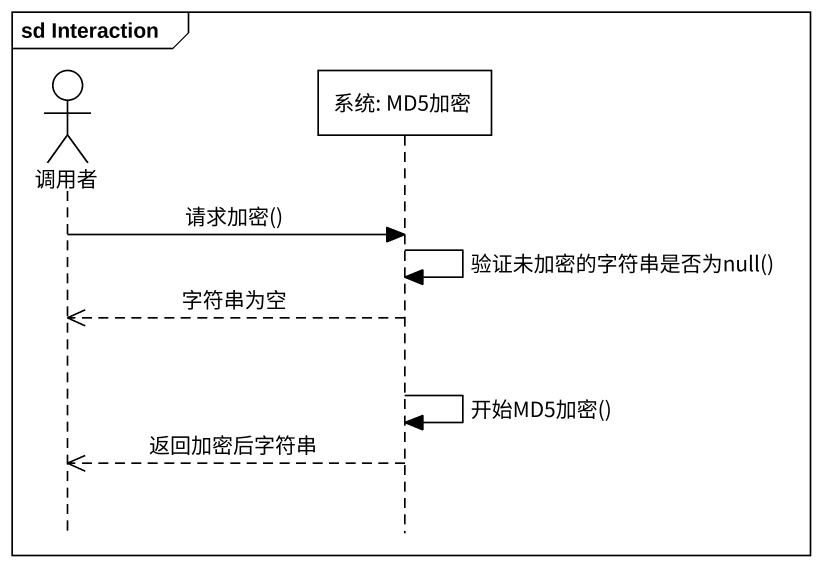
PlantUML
@startuml
mainframe sd Interaction
hide footbox
actor 调用者
participant "系统: MD5加密" as 系统_MD5加密

调用者 -> 系统_MD5加密 : 请求加密()
系统_MD5加密 -> 系统_MD5加密 : 验证未加密的字符串是否为null()
系统_MD5加密 -->> 调用者 : 字符串为空
系统_MD5加密 -> 系统_MD5加密 : 开始MD5加密()
系统_MD5加密 -->> 调用者 : 返回加密后字符串
@enduml
